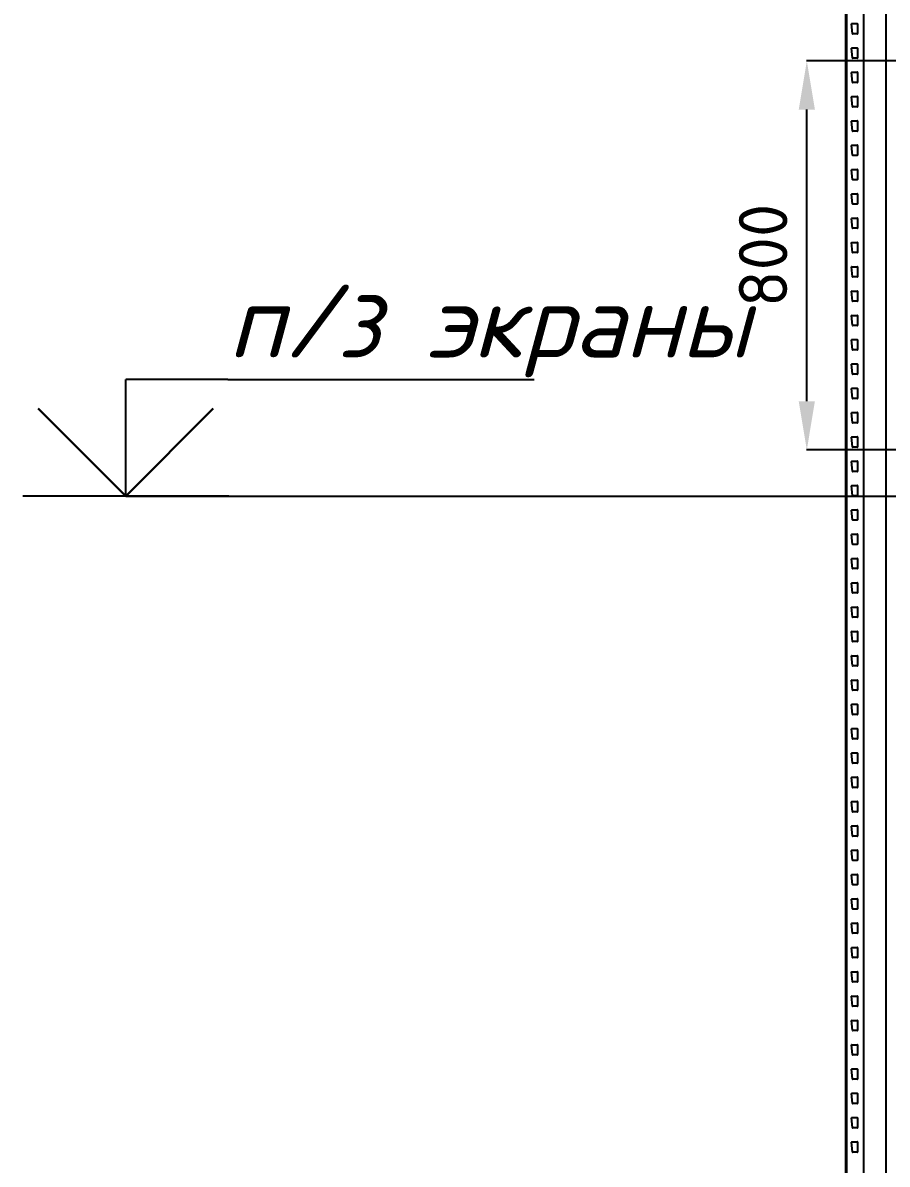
# Model space of a CAD drawing. Header units: millimetres. Extents: x 2140 to 223837, y 2113 to 170313.
# Drawn here: x 202436 to 204214, y 113885 to 116232 of the extents above; entities that cross this region are included whole.
import ezdxf
from ezdxf.enums import TextEntityAlignment as Align

# ---------------------------------------------------------------- set-up
doc = ezdxf.new("R2010")
doc.units = ezdxf.units.MM
doc.layers.add('0_ANNOT_Dimensions', color=7, linetype='Continuous')
doc.layers.add('2.Стойка', color=7, linetype='Continuous')
doc.styles.add('HILTI', font='isocpeui.ttf')
doc.styles.get("Standard").update_dxf_attribs({"font": 'isocpeur.ttf'})
doc.dimstyles.new('100', dxfattribs={"dimtxt": 100, "dimasz": 100, "dimexe": 1, "dimexo": 10, "dimgap": 40, "dimtad": 1, "dimdec": 0, "dimzin": 0, "dimdsep": 46, "dimtxsty": 'Standard', "dimcen": 0.09, "dimadec": 0, "dimazin": 0, "dimtfac": 1, "dimtdec": 0, "dimtofl": 0, "dimtmove": 0, "dimatfit": 3, "dimfxl": 1, "dimtolj": 1, "dimtzin": 0, "dimarcsym": 0})

# ---------------------------------------------------------------- blocks, each defined once
blk = doc.blocks.new('*U491')
at = {"layer": '2.Стойка', "color": 0, "linetype": 'ByBlock'}
for p, q in [((-120, 0), (-120, 12200)), ((-118, 0), (-118, 12200)), ((-82.7, 0), (-82.7, 12200)), ((-37.3, 0), (-37.3, 12200)), ((-106.1, 6480.5), (-108, 6500.5)), ((-107.5, 6501), (-96.5, 6501)), ((-96.5, 6480), (-105.6, 6480)), ((-96, 6500.5), (-96, 6480.5)), ((-122, 6465), (-118, 6465)), ((-120, 6470.5), (-118, 6470.5)), ((-120, 6459.5), (-118, 6459.5)), ((-106.1, 6430.5), (-108, 6450.5)), ((-107.5, 6451), (-96.5, 6451)), ((-96, 6450.5), (-96, 6430.5)), ((-122, 6415), (-118, 6415)), ((-120, 6420.5), (-118, 6420.5)), ((-120, 6409.5), (-118, 6409.5)), ((-96.5, 6430), (-105.6, 6430)), ((-106.1, 6380.5), (-108, 6400.5)), ((-107.5, 6401), (-96.5, 6401)), ((-96, 6400.5), (-96, 6380.5)), ((-122, 6365), (-118, 6365)), ((-120, 6370.5), (-118, 6370.5)), ((-96.5, 6380), (-105.6, 6380)), ((-120, 6359.5), (-118, 6359.5)), ((-106.1, 6330.5), (-108, 6350.5)), ((-107.5, 6351), (-96.5, 6351)), ((-96, 6350.5), (-96, 6330.5)), ((-122, 6315), (-118, 6315)), ((-120, 6320.5), (-118, 6320.5)), ((-96.5, 6330), (-105.6, 6330)), ((-120, 6309.5), (-118, 6309.5)), ((-106.1, 6280.5), (-108, 6300.5)), ((-107.5, 6301), (-96.5, 6301)), ((-96, 6300.5), (-96, 6280.5)), ((-120, 6270.5), (-118, 6270.5)), ((-96.5, 6280), (-105.6, 6280)), ((-122, 6265), (-118, 6265)), ((-120, 6259.5), (-118, 6259.5)), ((-106.1, 6230.5), (-108, 6250.5)), ((-107.5, 6251), (-96.5, 6251)), ((-96, 6250.5), (-96, 6230.5)), ((-96.5, 6230), (-105.6, 6230)), ((-122, 6215), (-118, 6215)), ((-120, 6220.5), (-118, 6220.5)), ((-120, 6209.5), (-118, 6209.5)), ((-106.1, 6180.5), (-108, 6200.5)), ((-107.5, 6201), (-96.5, 6201)), ((-96, 6200.5), (-96, 6180.5)), ((-96.5, 6180), (-105.6, 6180)), ((-122, 6165), (-118, 6165)), ((-120, 6170.5), (-118, 6170.5)), ((-120, 6159.5), (-118, 6159.5)), ((-106.1, 6130.5), (-108, 6150.5)), ((-107.5, 6151), (-96.5, 6151)), ((-96, 6150.5), (-96, 6130.5)), ((-96.5, 6130), (-105.6, 6130)), ((-122, 6115), (-118, 6115)), ((-120, 6120.5), (-118, 6120.5)), ((-120, 6109.5), (-118, 6109.5)), ((-106.1, 6080.5), (-108, 6100.5)), ((-107.5, 6101), (-96.5, 6101)), ((-96.5, 6080), (-105.6, 6080)), ((-96, 6100.5), (-96, 6080.5)), ((-122, 6065), (-118, 6065)), ((-120, 6070.5), (-118, 6070.5)), ((-120, 6059.5), (-118, 6059.5)), ((-106.1, 6030.5), (-108, 6050.5)), ((-107.5, 6051), (-96.5, 6051)), ((-96, 6050.5), (-96, 6030.5)), ((-122, 6015), (-118, 6015)), ((-120, 6020.5), (-118, 6020.5)), ((-120, 6009.5), (-118, 6009.5)), ((-96.5, 6030), (-105.6, 6030)), ((-106.1, 5980.5), (-108, 6000.5)), ((-107.5, 6001), (-96.5, 6001)), ((-96, 6000.5), (-96, 5980.5)), ((-122, 5965), (-118, 5965)), ((-120, 5970.5), (-118, 5970.5)), ((-96.5, 5980), (-105.6, 5980)), ((-120, 5959.5), (-118, 5959.5)), ((-106.1, 5930.5), (-108, 5950.5)), ((-107.5, 5951), (-96.5, 5951)), ((-96, 5950.5), (-96, 5930.5)), ((-120, 5920.5), (-118, 5920.5)), ((-96.5, 5930), (-105.6, 5930)), ((-122, 5915), (-118, 5915)), ((-120, 5909.5), (-118, 5909.5)), ((-106.1, 5880.5), (-108, 5900.5)), ((-107.5, 5901), (-96.5, 5901)), ((-96, 5900.5), (-96, 5880.5)), ((-120, 5870.5), (-118, 5870.5)), ((-96.5, 5880), (-105.6, 5880)), ((-122, 5865), (-118, 5865)), ((-120, 5859.5), (-118, 5859.5)), ((-106.1, 5830.5), (-108, 5850.5)), ((-107.5, 5851), (-96.5, 5851)), ((-96, 5850.5), (-96, 5830.5)), ((-96.5, 5830), (-105.6, 5830)), ((-122, 5815), (-118, 5815)), ((-120, 5820.5), (-118, 5820.5)), ((-120, 5809.5), (-118, 5809.5)), ((-106.1, 5780.5), (-108, 5800.5)), ((-107.5, 5801), (-96.5, 5801)), ((-96, 5800.5), (-96, 5780.5)), ((-96.5, 5780), (-105.6, 5780)), ((-122, 5765), (-118, 5765)), ((-120, 5770.5), (-118, 5770.5)), ((-120, 5759.5), (-118, 5759.5)), ((-106.1, 5730.5), (-108, 5750.5)), ((-107.5, 5751), (-96.5, 5751)), ((-96.5, 5730), (-105.6, 5730)), ((-96, 5750.5), (-96, 5730.5)), ((-122, 5715), (-118, 5715)), ((-120, 5720.5), (-118, 5720.5)), ((-120, 5709.5), (-118, 5709.5)), ((-106.1, 5680.5), (-108, 5700.5)), ((-107.5, 5701), (-96.5, 5701)), ((-96, 5700.5), (-96, 5680.5)), ((-122, 5665), (-118, 5665)), ((-120, 5670.5), (-118, 5670.5)), ((-120, 5659.5), (-118, 5659.5)), ((-96.5, 5680), (-105.6, 5680)), ((-106.1, 5630.5), (-108, 5650.5)), ((-107.5, 5651), (-96.5, 5651)), ((-96, 5650.5), (-96, 5630.5)), ((-122, 5615), (-118, 5615)), ((-120, 5620.5), (-118, 5620.5)), ((-96.5, 5630), (-105.6, 5630)), ((-120, 5609.5), (-118, 5609.5)), ((-106.1, 5580.5), (-108, 5600.5)), ((-107.5, 5601), (-96.5, 5601)), ((-96, 5600.5), (-96, 5580.5)), ((-122, 5565), (-118, 5565)), ((-120, 5570.5), (-118, 5570.5)), ((-96.5, 5580), (-105.6, 5580)), ((-120, 5559.5), (-118, 5559.5)), ((-106.1, 5530.5), (-108, 5550.5)), ((-107.5, 5551), (-96.5, 5551)), ((-96, 5550.5), (-96, 5530.5)), ((-120, 5520.5), (-118, 5520.5)), ((-96.5, 5530), (-105.6, 5530)), ((-122, 5515), (-118, 5515)), ((-120, 5509.5), (-118, 5509.5)), ((-106.1, 5480.5), (-108, 5500.5)), ((-107.5, 5501), (-96.5, 5501)), ((-96, 5500.5), (-96, 5480.5)), ((-120, 5470.5), (-118, 5470.5)), ((-96.5, 5480), (-105.6, 5480)), ((-122, 5465), (-118, 5465)), ((-120, 5459.5), (-118, 5459.5)), ((-106.1, 5430.5), (-108, 5450.5)), ((-107.5, 5451), (-96.5, 5451)), ((-96, 5450.5), (-96, 5430.5)), ((-96.5, 5430), (-105.6, 5430)), ((-122, 5415), (-118, 5415)), ((-120, 5420.5), (-118, 5420.5)), ((-120, 5409.5), (-118, 5409.5)), ((-106.1, 5380.5), (-108, 5400.5)), ((-107.5, 5401), (-96.5, 5401)), ((-96, 5400.5), (-96, 5380.5)), ((-96.5, 5380), (-105.6, 5380)), ((-122, 5365), (-118, 5365)), ((-120, 5370.5), (-118, 5370.5)), ((-120, 5359.5), (-118, 5359.5)), ((-106.1, 5330.5), (-108, 5350.5)), ((-107.5, 5351), (-96.5, 5351)), ((-96.5, 5330), (-105.6, 5330)), ((-96, 5350.5), (-96, 5330.5)), ((-122, 5315), (-118, 5315)), ((-120, 5320.5), (-118, 5320.5)), ((-120, 5309.5), (-118, 5309.5)), ((-106.1, 5280.5), (-108, 5300.5)), ((-107.5, 5301), (-96.5, 5301)), ((-96, 5300.5), (-96, 5280.5)), ((-122, 5265), (-118, 5265)), ((-120, 5270.5), (-118, 5270.5)), ((-120, 5259.5), (-118, 5259.5)), ((-96.5, 5280), (-105.6, 5280)), ((-106.1, 5230.5), (-108, 5250.5)), ((-107.5, 5251), (-96.5, 5251)), ((-96, 5250.5), (-96, 5230.5)), ((-122, 5215), (-118, 5215)), ((-120, 5220.5), (-118, 5220.5)), ((-96.5, 5230), (-105.6, 5230)), ((-120, 5209.5), (-118, 5209.5)), ((-106.1, 5180.5), (-108, 5200.5)), ((-107.5, 5201), (-96.5, 5201)), ((-96, 5200.5), (-96, 5180.5)), ((-122, 5165), (-118, 5165)), ((-120, 5170.5), (-118, 5170.5)), ((-96.5, 5180), (-105.6, 5180)), ((-120, 5159.5), (-118, 5159.5)), ((-106.1, 5130.5), (-108, 5150.5)), ((-107.5, 5151), (-96.5, 5151)), ((-96, 5150.5), (-96, 5130.5)), ((-120, 5120.5), (-118, 5120.5)), ((-96.5, 5130), (-105.6, 5130)), ((-122, 5115), (-118, 5115)), ((-120, 5109.5), (-118, 5109.5)), ((-106.1, 5080.5), (-108, 5100.5)), ((-107.5, 5101), (-96.5, 5101)), ((-96, 5100.5), (-96, 5080.5)), ((-120, 5070.5), (-118, 5070.5)), ((-96.5, 5080), (-105.6, 5080)), ((-122, 5065), (-118, 5065)), ((-120, 5059.5), (-118, 5059.5)), ((-106.1, 5030.5), (-108, 5050.5)), ((-107.5, 5051), (-96.5, 5051)), ((-96, 5050.5), (-96, 5030.5)), ((-96.5, 5030), (-105.6, 5030)), ((-122, 5015), (-118, 5015)), ((-120, 5020.5), (-118, 5020.5)), ((-120, 5009.5), (-118, 5009.5)), ((-106.1, 4980.5), (-108, 5000.5)), ((-107.5, 5001), (-96.5, 5001)), ((-96, 5000.5), (-96, 4980.5)), ((-96.5, 4980), (-105.6, 4980)), ((-122, 4965), (-118, 4965)), ((-120, 4970.5), (-118, 4970.5)), ((-120, 4959.5), (-118, 4959.5)), ((-106.1, 4930.5), (-108, 4950.5)), ((-107.5, 4951), (-96.5, 4951)), ((-96.5, 4930), (-105.6, 4930)), ((-96, 4950.5), (-96, 4930.5)), ((-122, 4915), (-118, 4915)), ((-120, 4920.5), (-118, 4920.5)), ((-120, 4909.5), (-118, 4909.5)), ((-106.1, 4880.5), (-108, 4900.5)), ((-107.5, 4901), (-96.5, 4901)), ((-96, 4900.5), (-96, 4880.5)), ((-122, 4865), (-118, 4865)), ((-120, 4870.5), (-118, 4870.5)), ((-120, 4859.5), (-118, 4859.5)), ((-96.5, 4880), (-105.6, 4880)), ((-106.1, 4830.5), (-108, 4850.5)), ((-107.5, 4851), (-96.5, 4851)), ((-96, 4850.5), (-96, 4830.5)), ((-122, 4815), (-118, 4815)), ((-120, 4820.5), (-118, 4820.5)), ((-96.5, 4830), (-105.6, 4830)), ((-120, 4809.5), (-118, 4809.5)), ((-106.1, 4780.5), (-108, 4800.5)), ((-107.5, 4801), (-96.5, 4801)), ((-96, 4800.5), (-96, 4780.5)), ((-120, 4770.5), (-118, 4770.5)), ((-96.5, 4780), (-105.6, 4780)), ((-122, 4765), (-118, 4765)), ((-120, 4759.5), (-118, 4759.5)), ((-106.1, 4730.5), (-108, 4750.5)), ((-107.5, 4751), (-96.5, 4751)), ((-96, 4750.5), (-96, 4730.5)), ((-120, 4720.5), (-118, 4720.5)), ((-96.5, 4730), (-105.6, 4730)), ((-122, 4715), (-118, 4715)), ((-120, 4709.5), (-118, 4709.5)), ((-106.1, 4680.5), (-108, 4700.5)), ((-107.5, 4701), (-96.5, 4701)), ((-96, 4700.5), (-96, 4680.5)), ((-96.5, 4680), (-105.6, 4680)), ((-122, 4665), (-118, 4665)), ((-120, 4670.5), (-118, 4670.5)), ((-120, 4659.5), (-118, 4659.5)), ((-106.1, 4630.5), (-108, 4650.5)), ((-107.5, 4651), (-96.5, 4651)), ((-96, 4650.5), (-96, 4630.5)), ((-96.5, 4630), (-105.6, 4630)), ((-122, 4615), (-118, 4615)), ((-120, 4620.5), (-118, 4620.5)), ((-120, 4609.5), (-118, 4609.5)), ((-107.5, 4601), (-96.5, 4601)), ((-106.1, 4580.5), (-108, 4600.5)), ((-96.5, 4580), (-105.6, 4580)), ((-96, 4600.5), (-96, 4580.5)), ((-122, 4565), (-118, 4565)), ((-120, 4570.5), (-118, 4570.5)), ((-120, 4559.5), (-118, 4559.5)), ((-106.1, 4530.5), (-108, 4550.5)), ((-107.5, 4551), (-96.5, 4551)), ((-96, 4550.5), (-96, 4530.5)), ((-122, 4515), (-118, 4515)), ((-120, 4520.5), (-118, 4520.5)), ((-120, 4509.5), (-118, 4509.5)), ((-96.5, 4530), (-105.6, 4530)), ((-106.1, 4480.5), (-108, 4500.5)), ((-107.5, 4501), (-96.5, 4501)), ((-96, 4500.5), (-96, 4480.5)), ((-122, 4465), (-118, 4465)), ((-120, 4470.5), (-118, 4470.5)), ((-96.5, 4480), (-105.6, 4480)), ((-120, 4459.5), (-118, 4459.5)), ((-106.1, 4430.5), (-108, 4450.5)), ((-107.5, 4451), (-96.5, 4451)), ((-96, 4450.5), (-96, 4430.5)), ((-122, 4415), (-118, 4415)), ((-120, 4420.5), (-118, 4420.5)), ((-96.5, 4430), (-105.6, 4430)), ((-120, 4409.5), (-118, 4409.5)), ((-106.1, 4380.5), (-108, 4400.5)), ((-107.5, 4401), (-96.5, 4401)), ((-96, 4400.5), (-96, 4380.5)), ((-120, 4370.5), (-118, 4370.5)), ((-96.5, 4380), (-105.6, 4380)), ((-122, 4365), (-118, 4365)), ((-120, 4359.5), (-118, 4359.5)), ((-106.1, 4330.5), (-108, 4350.5)), ((-107.5, 4351), (-96.5, 4351)), ((-96, 4350.5), (-96, 4330.5)), ((-120, 4320.5), (-118, 4320.5)), ((-96.5, 4330), (-105.6, 4330)), ((-122, 4315), (-118, 4315)), ((-120, 4309.5), (-118, 4309.5)), ((-106.1, 4280.5), (-108, 4300.5)), ((-107.5, 4301), (-96.5, 4301)), ((-96, 4300.5), (-96, 4280.5)), ((-96.5, 4280), (-105.6, 4280)), ((-122, 4265), (-118, 4265)), ((-120, 4270.5), (-118, 4270.5)), ((-120, 4259.5), (-118, 4259.5)), ((-106.1, 4230.5), (-108, 4250.5)), ((-107.5, 4251), (-96.5, 4251)), ((-96, 4250.5), (-96, 4230.5)), ((-96.5, 4230), (-105.6, 4230)), ((-122, 4215), (-118, 4215)), ((-120, 4220.5), (-118, 4220.5)), ((-120, 4209.5), (-118, 4209.5)), ((-106.1, 4180.5), (-108, 4200.5)), ((-107.5, 4201), (-96.5, 4201)), ((-96.5, 4180), (-105.6, 4180)), ((-96, 4200.5), (-96, 4180.5)), ((-122, 4165), (-118, 4165)), ((-120, 4170.5), (-118, 4170.5)), ((-120, 4159.5), (-118, 4159.5))]:
    blk.add_line(p, q, dxfattribs=at)
for centre, start, end in [((-107.5, 6500.5), 90, 185.4403), ((-105.6, 6480.5), 185.4403, 270), ((-96.5, 6500.5), 0, 90), ((-96.5, 6480.5), 270, 0), ((-107.5, 6450.5), 90, 185.4403), ((-96.5, 6450.5), 0, 90), ((-105.6, 6430.5), 185.4403, 270), ((-96.5, 6430.5), 270, 0), ((-107.5, 6400.5), 90, 185.4403), ((-96.5, 6400.5), 0, 90), ((-105.6, 6380.5), 185.4403, 270), ((-96.5, 6380.5), 270, 0), ((-107.5, 6350.5), 90, 185.4403), ((-96.5, 6350.5), 0, 90), ((-105.6, 6330.5), 185.4403, 270), ((-96.5, 6330.5), 270, 0), ((-107.5, 6300.5), 90, 185.4403), ((-96.5, 6300.5), 0, 90), ((-105.6, 6280.5), 185.4403, 270), ((-96.5, 6280.5), 270, 0), ((-107.5, 6250.5), 90, 185.4403), ((-96.5, 6250.5), 0, 90), ((-105.6, 6230.5), 185.4403, 270), ((-96.5, 6230.5), 270, 0), ((-107.5, 6200.5), 90, 185.4403), ((-96.5, 6200.5), 0, 90), ((-105.6, 6180.5), 185.4403, 270), ((-96.5, 6180.5), 270, 0), ((-107.5, 6150.5), 90, 185.4403), ((-96.5, 6150.5), 0, 90), ((-105.6, 6130.5), 185.4403, 270), ((-96.5, 6130.5), 270, 0), ((-107.5, 6100.5), 90, 185.4403), ((-105.6, 6080.5), 185.4403, 270), ((-96.5, 6100.5), 0, 90), ((-96.5, 6080.5), 270, 0), ((-107.5, 6050.5), 90, 185.4403), ((-96.5, 6050.5), 0, 90), ((-105.6, 6030.5), 185.4403, 270), ((-96.5, 6030.5), 270, 0), ((-107.5, 6000.5), 90, 185.4403), ((-96.5, 6000.5), 0, 90), ((-105.6, 5980.5), 185.4403, 270), ((-96.5, 5980.5), 270, 0), ((-107.5, 5950.5), 90, 185.4403), ((-96.5, 5950.5), 0, 90), ((-105.6, 5930.5), 185.4403, 270), ((-96.5, 5930.5), 270, 0), ((-107.5, 5900.5), 90, 185.4403), ((-96.5, 5900.5), 0, 90), ((-105.6, 5880.5), 185.4403, 270), ((-96.5, 5880.5), 270, 0), ((-107.5, 5850.5), 90, 185.4403), ((-96.5, 5850.5), 0, 90), ((-105.6, 5830.5), 185.4403, 270), ((-96.5, 5830.5), 270, 0), ((-107.5, 5800.5), 90, 185.4403), ((-96.5, 5800.5), 0, 90), ((-105.6, 5780.5), 185.4403, 270), ((-96.5, 5780.5), 270, 0), ((-107.5, 5750.5), 90, 185.4403), ((-105.6, 5730.5), 185.4403, 270), ((-96.5, 5750.5), 0, 90), ((-96.5, 5730.5), 270, 0), ((-107.5, 5700.5), 90, 185.4403), ((-96.5, 5700.5), 0, 90), ((-105.6, 5680.5), 185.4403, 270), ((-96.5, 5680.5), 270, 0), ((-107.5, 5650.5), 90, 185.4403), ((-96.5, 5650.5), 0, 90), ((-105.6, 5630.5), 185.4403, 270), ((-96.5, 5630.5), 270, 0), ((-107.5, 5600.5), 90, 185.4403), ((-96.5, 5600.5), 0, 90), ((-105.6, 5580.5), 185.4403, 270), ((-96.5, 5580.5), 270, 0), ((-107.5, 5550.5), 90, 185.4403), ((-96.5, 5550.5), 0, 90), ((-105.6, 5530.5), 185.4403, 270), ((-96.5, 5530.5), 270, 0), ((-107.5, 5500.5), 90, 185.4403), ((-96.5, 5500.5), 0, 90), ((-105.6, 5480.5), 185.4403, 270), ((-96.5, 5480.5), 270, 0), ((-107.5, 5450.5), 90, 185.4403), ((-96.5, 5450.5), 0, 90), ((-105.6, 5430.5), 185.4403, 270), ((-96.5, 5430.5), 270, 0), ((-107.5, 5400.5), 90, 185.4403), ((-96.5, 5400.5), 0, 90), ((-105.6, 5380.5), 185.4403, 270), ((-96.5, 5380.5), 270, 0), ((-107.5, 5350.5), 90, 185.4403), ((-105.6, 5330.5), 185.4403, 270), ((-96.5, 5350.5), 0, 90), ((-96.5, 5330.5), 270, 0), ((-107.5, 5300.5), 90, 185.4403), ((-96.5, 5300.5), 0, 90), ((-105.6, 5280.5), 185.4403, 270), ((-96.5, 5280.5), 270, 0), ((-107.5, 5250.5), 90, 185.4403), ((-96.5, 5250.5), 0, 90), ((-105.6, 5230.5), 185.4403, 270), ((-96.5, 5230.5), 270, 0), ((-107.5, 5200.5), 90, 185.4403), ((-96.5, 5200.5), 0, 90), ((-105.6, 5180.5), 185.4403, 270), ((-96.5, 5180.5), 270, 0), ((-107.5, 5150.5), 90, 185.4403), ((-96.5, 5150.5), 0, 90), ((-105.6, 5130.5), 185.4403, 270), ((-96.5, 5130.5), 270, 0), ((-107.5, 5100.5), 90, 185.4403), ((-96.5, 5100.5), 0, 90), ((-105.6, 5080.5), 185.4403, 270), ((-96.5, 5080.5), 270, 0), ((-107.5, 5050.5), 90, 185.4403), ((-96.5, 5050.5), 0, 90), ((-105.6, 5030.5), 185.4403, 270), ((-96.5, 5030.5), 270, 0), ((-107.5, 5000.5), 90, 185.4403), ((-96.5, 5000.5), 0, 90), ((-105.6, 4980.5), 185.4403, 270), ((-96.5, 4980.5), 270, 0), ((-107.5, 4950.5), 90, 185.4403), ((-105.6, 4930.5), 185.4403, 270), ((-96.5, 4950.5), 0, 90), ((-96.5, 4930.5), 270, 0), ((-107.5, 4900.5), 90, 185.4403), ((-96.5, 4900.5), 0, 90), ((-105.6, 4880.5), 185.4403, 270), ((-96.5, 4880.5), 270, 0), ((-107.5, 4850.5), 90, 185.4403), ((-96.5, 4850.5), 0, 90), ((-105.6, 4830.5), 185.4403, 270), ((-96.5, 4830.5), 270, 0), ((-107.5, 4800.5), 90, 185.4403), ((-96.5, 4800.5), 0, 90), ((-105.6, 4780.5), 185.4403, 270), ((-96.5, 4780.5), 270, 0), ((-107.5, 4750.5), 90, 185.4403), ((-96.5, 4750.5), 0, 90), ((-105.6, 4730.5), 185.4403, 270), ((-96.5, 4730.5), 270, 0), ((-107.5, 4700.5), 90, 185.4403), ((-96.5, 4700.5), 0, 90), ((-105.6, 4680.5), 185.4403, 270), ((-96.5, 4680.5), 270, 0), ((-107.5, 4650.5), 90, 185.4403), ((-96.5, 4650.5), 0, 90), ((-105.6, 4630.5), 185.4403, 270), ((-96.5, 4630.5), 270, 0), ((-107.5, 4600.5), 90, 185.4403), ((-96.5, 4600.5), 0, 90), ((-105.6, 4580.5), 185.4403, 270), ((-96.5, 4580.5), 270, 0), ((-107.5, 4550.5), 90, 185.4403), ((-96.5, 4550.5), 0, 90), ((-105.6, 4530.5), 185.4403, 270), ((-96.5, 4530.5), 270, 0), ((-107.5, 4500.5), 90, 185.4403), ((-96.5, 4500.5), 0, 90), ((-105.6, 4480.5), 185.4403, 270), ((-96.5, 4480.5), 270, 0), ((-107.5, 4450.5), 90, 185.4403), ((-96.5, 4450.5), 0, 90), ((-105.6, 4430.5), 185.4403, 270), ((-96.5, 4430.5), 270, 0), ((-107.5, 4400.5), 90, 185.4403), ((-96.5, 4400.5), 0, 90), ((-105.6, 4380.5), 185.4403, 270), ((-96.5, 4380.5), 270, 0), ((-107.5, 4350.5), 90, 185.4403), ((-96.5, 4350.5), 0, 90), ((-105.6, 4330.5), 185.4403, 270), ((-96.5, 4330.5), 270, 0), ((-107.5, 4300.5), 90, 185.4403), ((-96.5, 4300.5), 0, 90), ((-105.6, 4280.5), 185.4403, 270), ((-96.5, 4280.5), 270, 0), ((-107.5, 4250.5), 90, 185.4403), ((-96.5, 4250.5), 0, 90), ((-105.6, 4230.5), 185.4403, 270), ((-96.5, 4230.5), 270, 0), ((-107.5, 4200.5), 90, 185.4403), ((-105.6, 4180.5), 185.4403, 270), ((-96.5, 4200.5), 0, 90), ((-96.5, 4180.5), 270, 0)]:
    blk.add_arc(centre, 0.5, start, end, dxfattribs=at)
blk = doc.blocks.new('*D1161')
at = {"layer": '0_ANNOT_Dimensions', "color": 0, "lineweight": -2, "transparency": 16777216}
for p, q in [((204318.8, 116153.8), (204047.6, 116153.8)), ((204048.6, 115453.8), (204048.6, 116053.8)), ((204318.8, 115353.8), (204047.6, 115353.8))]:
    blk.add_line(p, q, dxfattribs=at)
at = {"layer": '0_ANNOT_Dimensions', "color": 0, "transparency": 16777216}
for points in [[(204031.9, 116053.8), (204065.2, 116053.8), (204048.6, 116153.8)], [(204031.9, 115453.8), (204065.2, 115453.8), (204048.6, 115353.8)]]:
    blk.add_solid(points, dxfattribs=at)
at = {"layer": 'Defpoints', "color": 0, "transparency": 16777216}
for p in [(204048.6, 116153.8), (204328.8, 116153.8), (204328.8, 115353.8)]:
    blk.add_point(p, dxfattribs=at)
at = {"layer": '0_ANNOT_Dimensions', "color": 0, "transparency": 16777216, "insert": (203958.6, 115753.8), "char_height": 100, "attachment_point": 5, "rotation": 90}
blk.add_mtext('\\A1;800', dxfattribs=at)
blk = doc.blocks.new('*U756')
at = {"color": 0, "linetype": 'Continuous', "lineweight": -2}
for p, q in [((0, 0), (0, 4)), ((3.5, 4), (0, 4)), ((3.5, 4), (14, 4)), ((3.529, 0), (-3.529, 0))]:
    blk.add_line(p, q, dxfattribs=at)
at = {"color": 0, "linetype": 'Continuous', "lineweight": 30}
for p, q in [((-3, 3), (0, 0)), ((0, 0), (3, 3))]:
    blk.add_line(p, q, dxfattribs=at)
at = {"color": 0, "linetype": 'Continuous', "lineweight": -2, "style": 'HILTI'}
blk.add_attdef('ОТМЕТКА', (3.5, 4.75), '', height=2.5, dxfattribs=at)
blk.add_attdef('Комментарий', text='', height=2.5, dxfattribs=at).set_placement((3.5, 3.5), align=Align.TOP_LEFT)
blk = doc.blocks.new('*U1627')
at = {"color": 6}
blk.add_line((-1179, -217.5), (1390.7, -217.5), dxfattribs=at)
at = {"color": 6, "xscale": 60, "yscale": 60, "zscale": 60}
blk.add_blockref('*U756', (-1179, -217.5), dxfattribs=at).add_auto_attribs({'ОТМЕТКА': 'п/з экраны'})
blk = doc.blocks.new('*U1626')
at = {"color": 0, "linetype": 'ByBlock', "lineweight": -2, "transparency": 16777216}
blk.add_blockref('*U1627', (0, 0), dxfattribs=at)

msp = doc.modelspace()

# ---------------------------------------------------------------- block references
msp.add_blockref('*U1626', (203826.6, 115476.3))
at = {"layer": '2.Стойка', "color": 0}
msp.add_blockref('*U491', (204248.8, 109729.5), dxfattribs=at)

# ---------------------------------------------------------------- dimensions: what is measured, and where the dimension line sits
at = {"layer": '0_ANNOT_Dimensions'}
dim = msp.add_linear_dim(base=(204048.6, 116153.8), p1=(204328.8, 115353.8), p2=(204328.8, 116153.8), angle=90, dimstyle='100', dxfattribs=at)
dim.commit()
dim.dimension.update_dxf_attribs({"geometry": '*D1161', "text_midpoint": (203958.6, 115753.8)})

doc.saveas('drawing.dxf')
